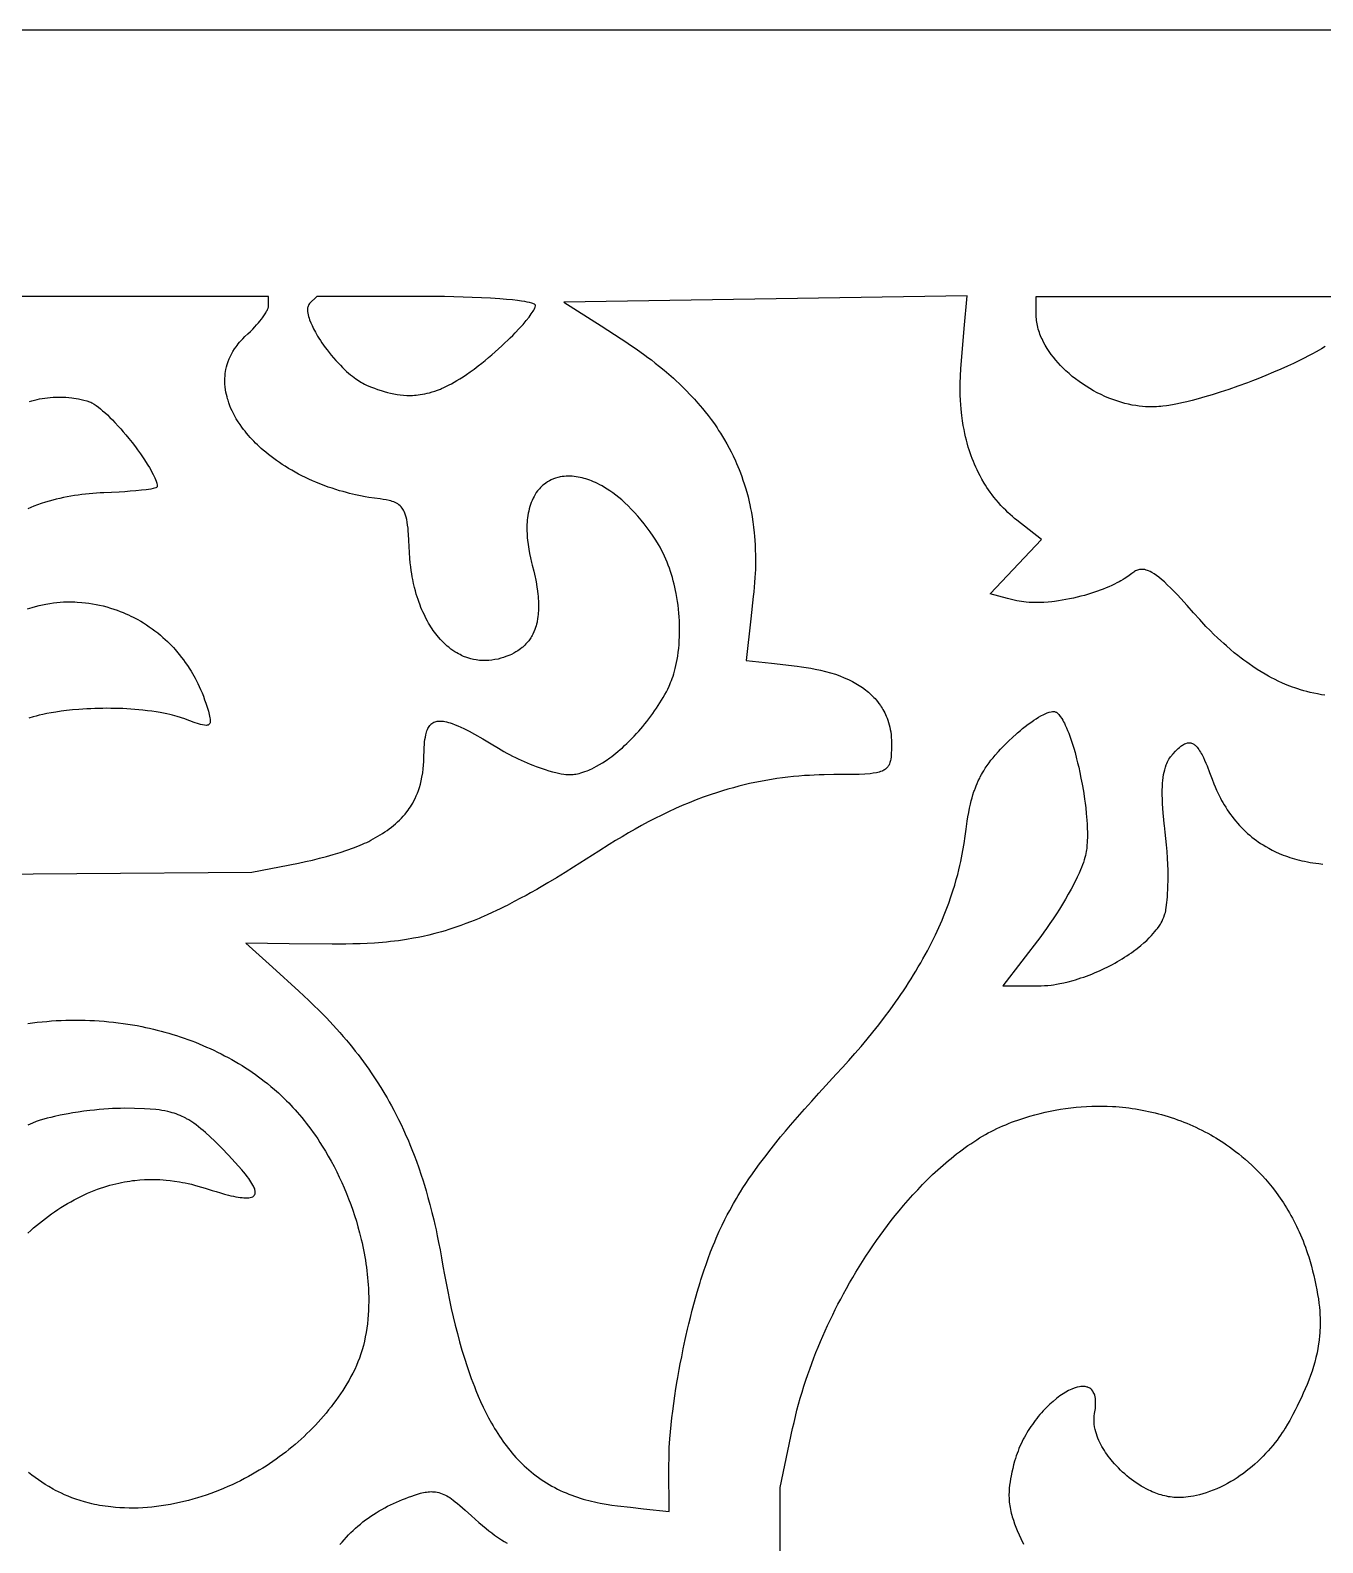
# Model space of a CAD drawing. Extents: x -500 to 500, y -1000 to 1000.
# Drawn here: x 68.2 to 311.3, y 715.4 to 1000 of the extents above; entities that cross this region are included whole.
import ezdxf

# ---------------------------------------------------------------- set-up
doc = ezdxf.new("R2010")
doc.units = 0
doc.layers.add('APS_GEOMETR_', color=18, linetype='CONTINUOUS')

msp = doc.modelspace()

# ---------------------------------------------------------------- linework, layer by layer
at = {"layer": 'APS_GEOMETR_'}
for points in [[(-500, -1000), (500, -1000), (500, 1000), (-500, 1000)], [(120.72, 948.57), (120.59, 948.4), (120.5, 948.23), (120.43, 948.07), (120.38, 947.91), (120.35, 947.76), (120.34, 947.63), (120.33, 947.42), (120.34, 947.1), (120.37, 946.78), (120.43, 946.46), (120.51, 946.14), (120.61, 945.83), (120.71, 945.52), (120.95, 944.92), (121.17, 944.42), (121.45, 943.83), (121.81, 943.17), (122.01, 942.81), (122.23, 942.44), (122.48, 942.04), (122.74, 941.63), (123.02, 941.21), (123.33, 940.77), (123.66, 940.31), (124.01, 939.84), (124.39, 939.36), (124.79, 938.87), (125.23, 938.34), (125.66, 937.85), (126.09, 937.39), (126.5, 936.95), (126.91, 936.55), (127.3, 936.17), (127.69, 935.81), (128.06, 935.48), (128.42, 935.18), (128.77, 934.9), (129.1, 934.65), (129.41, 934.42), (129.71, 934.21), (129.98, 934.03), (130.48, 933.73), (130.75, 933.58), (131.07, 933.42), (131.44, 933.24), (131.87, 933.05), (132.36, 932.84), (132.9, 932.63), (133.51, 932.41), (134.16, 932.19), (134.75, 932.01), (135.35, 931.84), (135.95, 931.69), (136.56, 931.56), (137.17, 931.46), (137.78, 931.37), (138.4, 931.32), (139.01, 931.28), (139.51, 931.28), (140.09, 931.29), (140.42, 931.31), (140.77, 931.34), (141.14, 931.38), (141.53, 931.44), (141.94, 931.5), (142.38, 931.59), (142.82, 931.68), (143.29, 931.8), (143.78, 931.94), (144.28, 932.1), (144.8, 932.28), (145.33, 932.49), (145.54, 932.57), (145.96, 932.76), (146.59, 933.06), (146.98, 933.25), (147.42, 933.49), (147.9, 933.75), (148.42, 934.06), (148.99, 934.41), (149.6, 934.8), (150.25, 935.24), (150.94, 935.72), (151.67, 936.25), (152.43, 936.83), (153.09, 937.34), (153.73, 937.87), (154.37, 938.4), (155, 938.94), (155.62, 939.48), (156.24, 940.04), (156.86, 940.59), (157.46, 941.16), (157.98, 941.65), (158.46, 942.12), (158.93, 942.58), (159.37, 943.03), (160.17, 943.88), (160.87, 944.66), (161.48, 945.38), (162, 946.04), (162.42, 946.61), (162.76, 947.11), (162.9, 947.34), (163.01, 947.55), (163.09, 947.74), (163.15, 947.9), (163.21, 948.13), (163.22, 948.23), (163.2, 948.27), (163.18, 948.31), (163.11, 948.38), (163, 948.45), (162.86, 948.52), (162.7, 948.58), (162.52, 948.64), (162.11, 948.76), (161.66, 948.85), (161.2, 948.93), (160.58, 949.03), (159.8, 949.14), (158.86, 949.25), (157.76, 949.36), (156.5, 949.46), (154.77, 949.57), (153.04, 949.67), (151.31, 949.74), (149.58, 949.8), (147.84, 949.85), (146.11, 949.88), (144.37, 949.9), (142.64, 949.91), (132.35, 949.91), (122.06, 949.91)]]:
    msp.add_lwpolyline(points, close=True, dxfattribs=at)
for points in [[(43.94, 841.08), (109.86, 841.54), (118.65, 843.28), (119.96, 843.56), (121.27, 843.86), (122.58, 844.18), (123.87, 844.53), (125.16, 844.9), (126.45, 845.3), (127.72, 845.73), (128.98, 846.18), (129.82, 846.49), (130.64, 846.82), (131.05, 847), (131.46, 847.18), (131.86, 847.37), (132.25, 847.57), (132.7, 847.82), (133.14, 848.07), (133.58, 848.32), (134.02, 848.59), (134.45, 848.86), (134.87, 849.14), (135.29, 849.43), (135.71, 849.73), (136.11, 850.04), (136.51, 850.36), (136.9, 850.69), (137.27, 851.03), (137.64, 851.38), (138, 851.74), (138.34, 852.11), (138.67, 852.49), (139.04, 852.95), (139.24, 853.22), (139.45, 853.52), (139.67, 853.84), (139.9, 854.2), (140.13, 854.58), (140.35, 855), (140.58, 855.44), (140.79, 855.92), (141.01, 856.42), (141.21, 856.96), (141.39, 857.52), (141.56, 858.12), (141.72, 858.75), (141.85, 859.42), (141.99, 860.25), (142.08, 861.03), (142.15, 861.73), (142.19, 862.38), (142.22, 862.95), (142.23, 863.46), (142.24, 864.27), (142.27, 864.97), (142.31, 865.67), (142.36, 866.11), (142.42, 866.54), (142.49, 866.98), (142.57, 867.42), (142.64, 867.67), (142.71, 867.93), (142.8, 868.18), (142.89, 868.43), (142.99, 868.61), (143.09, 868.79), (143.19, 868.97), (143.31, 869.14), (143.37, 869.23), (143.45, 869.31), (143.55, 869.41), (143.69, 869.53), (143.87, 869.65), (144.09, 869.77), (144.35, 869.88), (144.53, 869.93), (144.72, 869.97), (144.9, 869.99), (145.09, 870.01), (145.36, 870), (145.62, 869.99), (145.89, 869.96), (146.16, 869.92), (146.5, 869.84), (146.84, 869.75), (147.18, 869.65), (147.51, 869.54), (148.07, 869.32), (148.63, 869.09), (149.18, 868.85), (149.73, 868.59), (150.72, 868.09), (151.71, 867.56), (153.29, 866.65), (154.87, 865.72), (156.23, 864.89), (156.75, 864.58), (157.28, 864.28), (157.81, 863.99), (158.34, 863.7), (158.88, 863.43), (159.42, 863.15), (159.97, 862.89), (160.52, 862.63), (161.07, 862.38), (161.62, 862.14), (162.18, 861.91), (162.74, 861.68), (163.31, 861.47), (163.88, 861.26), (164.45, 861.06), (165.02, 860.87), (165.74, 860.65), (166.4, 860.47), (167.02, 860.31), (167.57, 860.19), (168.07, 860.09), (168.52, 860.02), (168.9, 859.97), (169.23, 859.94), (169.33, 859.93), (169.55, 859.93), (169.87, 859.93), (170.29, 859.96), (170.54, 859.99), (170.81, 860.03), (171.11, 860.09), (171.43, 860.16), (171.77, 860.25), (172.13, 860.36), (172.52, 860.49), (172.92, 860.64), (173.22, 860.76), (173.49, 860.88), (173.83, 861.03), (174.23, 861.24), (174.71, 861.49), (175.25, 861.8), (175.84, 862.16), (176.49, 862.59), (177.19, 863.08), (177.55, 863.35), (177.93, 863.64), (178.32, 863.95), (178.72, 864.28), (179.13, 864.63), (179.55, 864.99), (179.98, 865.38), (180.41, 865.79), (180.85, 866.22), (181.3, 866.67), (181.76, 867.15), (182.23, 867.65), (182.63, 868.09), (183.03, 868.55), (183.42, 869.01), (183.81, 869.48), (184.18, 869.95), (184.56, 870.43), (184.92, 870.92), (185.27, 871.41), (185.62, 871.91), (185.96, 872.41), (186.29, 872.92), (186.62, 873.43), (186.93, 873.95), (187.24, 874.47), (187.54, 875), (187.83, 875.53), (188.08, 876), (188.35, 876.58), (188.49, 876.9), (188.64, 877.25), (188.79, 877.63), (188.93, 878.04), (189.08, 878.46), (189.22, 878.92), (189.36, 879.4), (189.5, 879.91), (189.63, 880.44), (189.75, 881), (189.86, 881.59), (189.96, 882.21), (190.06, 882.94), (190.15, 883.67), (190.21, 884.41), (190.27, 885.14), (190.3, 885.88), (190.32, 886.62), (190.33, 887.37), (190.32, 888.11), (190.29, 888.85), (190.25, 889.59), (190.19, 890.33), (190.12, 891.06), (190.03, 891.8), (189.93, 892.53), (189.81, 893.26), (189.68, 893.99), (189.56, 894.59), (189.43, 895.19), (189.29, 895.79), (189.14, 896.39), (188.98, 896.99), (188.8, 897.59), (188.61, 898.18), (188.41, 898.76), (188.2, 899.34), (187.97, 899.92), (187.73, 900.49), (187.48, 901.05), (187.21, 901.61), (186.93, 902.16), (186.64, 902.7), (186.33, 903.23), (185.83, 904.03), (185.32, 904.82), (184.79, 905.59), (184.23, 906.36), (183.66, 907.11), (183.07, 907.84), (182.47, 908.56), (181.84, 909.27), (181.23, 909.91), (180.63, 910.52), (180.04, 911.08), (179.45, 911.61), (178.87, 912.09), (178.31, 912.53), (177.76, 912.94), (177.22, 913.32), (176.71, 913.65), (176.22, 913.96), (175.74, 914.24), (175.29, 914.48), (174.87, 914.7), (174.47, 914.89), (174.11, 915.05), (173.77, 915.19), (173.42, 915.32), (173.07, 915.45), (172.71, 915.56), (172.35, 915.67), (171.98, 915.77), (171.61, 915.85), (171.24, 915.92), (170.86, 915.98), (170.49, 916.03), (170.11, 916.07), (169.74, 916.09), (169.36, 916.09), (168.99, 916.08), (168.62, 916.05), (168.25, 916.01), (167.88, 915.95), (167.65, 915.9), (167.42, 915.84), (166.98, 915.71), (166.57, 915.56), (166.18, 915.39), (165.82, 915.21), (165.48, 915.01), (165.17, 914.8), (164.88, 914.59), (164.62, 914.37), (164.37, 914.16), (164.15, 913.94), (163.96, 913.73), (163.78, 913.53), (163.62, 913.34), (163.37, 913), (163.15, 912.65), (162.94, 912.29), (162.75, 911.92), (162.57, 911.54), (162.42, 911.15), (162.27, 910.76), (162.15, 910.35), (162.03, 909.94), (161.93, 909.53), (161.85, 909.11), (161.78, 908.69), (161.72, 908.27), (161.67, 907.85), (161.64, 907.43), (161.61, 907.01), (161.6, 906.6), (161.6, 906.17), (161.6, 905.75), (161.62, 905.33), (161.64, 904.9), (161.67, 904.48), (161.71, 904.05), (161.81, 903.21), (161.93, 902.37), (162.08, 901.53), (162.26, 900.7), (162.45, 899.87), (162.59, 899.31), (162.87, 898.2), (163.13, 897.09), (163.19, 896.83), (163.31, 896.19), (163.39, 895.74), (163.48, 895.19), (163.57, 894.54), (163.67, 893.8), (163.69, 893.57), (163.73, 893.02), (163.75, 892.62), (163.77, 892.14), (163.78, 891.58), (163.78, 890.94), (163.77, 890.77), (163.74, 890.34), (163.72, 890.04), (163.67, 889.68), (163.61, 889.25), (163.53, 888.77), (163.5, 888.6), (163.4, 888.21), (163.32, 887.93), (163.21, 887.6), (163.07, 887.22), (162.91, 886.78), (162.72, 886.38), (162.59, 886.13), (162.46, 885.9), (162.33, 885.69), (162.2, 885.48), (161.93, 885.11), (161.67, 884.79), (161.42, 884.52), (161.19, 884.29), (160.81, 883.93), (160.69, 883.82), (160.38, 883.58), (160.15, 883.42), (159.87, 883.23), (159.53, 883.02), (159.14, 882.79), (158.67, 882.56), (158.36, 882.42), (158.02, 882.28), (157.62, 882.13), (157.18, 881.97), (156.7, 881.82), (156.16, 881.68), (155.59, 881.56), (155.01, 881.47), (154.43, 881.41), (153.84, 881.38), (153.31, 881.39), (152.98, 881.4), (152.67, 881.43), (152.37, 881.46), (152.08, 881.5), (151.55, 881.6), (151.07, 881.71), (150.65, 881.83), (150.28, 881.96), (149.7, 882.18), (149.28, 882.37), (149.02, 882.5), (148.73, 882.65), (148.41, 882.83), (148.06, 883.04), (147.69, 883.29), (147.3, 883.56), (146.88, 883.9), (146.62, 884.11), (146.34, 884.36), (146.03, 884.65), (145.7, 884.98), (145.34, 885.35), (144.97, 885.77), (144.71, 886.08), (144.46, 886.4), (144.22, 886.72), (143.99, 887.05), (143.76, 887.38), (143.53, 887.72), (143.32, 888.06), (143.11, 888.41), (142.88, 888.82), (142.66, 889.24), (142.45, 889.67), (142.24, 890.1), (142.04, 890.53), (141.85, 890.96), (141.66, 891.4), (141.49, 891.84), (141.25, 892.49), (141.11, 892.91), (140.95, 893.38), (140.79, 893.91), (140.63, 894.5), (140.46, 895.15), (140.28, 895.86), (140.13, 896.64), (140.04, 897.13), (139.94, 897.68), (139.84, 898.31), (139.75, 899), (139.65, 899.76), (139.57, 900.59), (139.49, 901.72), (139.44, 902.85), (139.39, 904), (139.33, 905.15), (139.28, 905.73), (139.23, 906.3), (139.16, 906.87), (139.07, 907.44), (138.98, 907.92), (138.87, 908.36), (138.75, 908.76), (138.63, 909.11), (138.5, 909.42), (138.37, 909.69), (138.24, 909.91), (138.12, 910.09), (137.95, 910.31), (137.75, 910.51), (137.53, 910.69), (137.3, 910.86), (137.06, 911.01), (136.8, 911.14), (136.54, 911.25), (136.28, 911.35), (136, 911.43), (135.71, 911.51), (135.14, 911.63), (134.56, 911.72), (133.98, 911.8), (132.92, 911.95), (131.87, 912.1), (131.16, 912.22), (130.31, 912.39), (129.34, 912.59), (128.8, 912.71), (128.24, 912.85), (127.65, 913.01), (127.02, 913.18), (126.37, 913.36), (125.68, 913.57), (124.97, 913.8), (124.23, 914.05), (123.47, 914.33), (122.67, 914.62), (121.9, 914.93), (121.24, 915.22), (120.58, 915.52), (119.92, 915.83), (119.27, 916.16), (118.62, 916.49), (117.98, 916.84), (117.35, 917.19), (116.72, 917.56), (116.1, 917.94), (115.56, 918.29), (115.03, 918.65), (114.5, 919.02), (113.98, 919.4), (113.47, 919.79), (112.96, 920.18), (112.46, 920.59), (111.97, 921), (111.61, 921.32), (111.26, 921.64), (110.91, 921.97), (110.56, 922.31), (110.22, 922.65), (109.89, 923), (109.56, 923.36), (109.24, 923.71), (108.82, 924.21), (108.57, 924.53), (108.29, 924.9), (107.98, 925.32), (107.65, 925.79), (107.3, 926.31), (106.93, 926.89), (106.66, 927.36), (106.5, 927.66), (106.32, 928.01), (106.13, 928.4), (105.93, 928.84), (105.73, 929.33), (105.53, 929.86), (105.37, 930.36), (105.28, 930.67), (105.18, 931.03), (105.09, 931.43), (104.99, 931.87), (104.91, 932.36), (104.83, 932.9), (104.79, 933.38), (104.77, 933.95), (104.78, 934.48), (104.81, 934.97), (104.85, 935.41), (104.91, 935.8), (104.97, 936.14), (105.09, 936.68), (105.22, 937.13), (105.39, 937.66), (105.57, 938.14), (105.76, 938.57), (105.95, 938.95), (106.13, 939.28), (106.3, 939.57), (106.59, 940.02), (106.88, 940.43), (107.07, 940.69), (107.29, 940.97), (107.55, 941.28), (107.84, 941.61), (108.17, 941.96), (108.54, 942.34), (109.1, 942.85), (109.57, 943.31), (110.01, 943.74), (110.4, 944.16), (110.76, 944.55), (111.09, 944.93), (111.38, 945.28), (111.64, 945.61), (111.86, 945.91), (112.23, 946.43), (112.48, 946.84), (112.64, 947.11), (112.71, 947.25), (112.81, 947.46), (112.9, 947.68), (112.94, 947.79), (112.96, 947.91), (112.98, 948.02), (112.99, 948.14), (113, 948.49), (112.99, 949.91), (2.09, 949.91)], [(311.68, 874.88), (311.08, 874.97), (310.34, 875.1), (309.64, 875.24), (308.97, 875.39), (308.33, 875.55), (307.72, 875.71), (307.14, 875.88), (306.6, 876.06), (306.08, 876.23), (305.6, 876.4), (305.14, 876.58), (304.33, 876.91), (303.63, 877.22), (303.04, 877.48), (302.21, 877.9), (301.69, 878.17), (301.1, 878.48), (300.46, 878.84), (299.75, 879.26), (298.98, 879.73), (298.16, 880.26), (297.44, 880.76), (297, 881.08), (296.49, 881.44), (295.94, 881.86), (295.33, 882.33), (294.67, 882.86), (293.97, 883.45), (293.18, 884.15), (292.68, 884.59), (292.13, 885.1), (291.52, 885.68), (290.85, 886.32), (290.12, 887.04), (289.34, 887.83), (288.16, 889.1), (287.01, 890.39), (285.8, 891.73), (284.59, 893.07), (283.97, 893.73), (283.35, 894.38), (282.71, 895.02), (282.07, 895.66), (281.51, 896.18), (280.98, 896.65), (280.47, 897.06), (280.01, 897.42), (279.57, 897.72), (279.18, 897.96), (278.83, 898.15), (278.53, 898.29), (278.35, 898.36), (278.12, 898.43), (277.85, 898.5), (277.7, 898.52), (277.55, 898.54), (277.38, 898.55), (277.21, 898.55), (277.04, 898.54), (276.86, 898.52), (276.67, 898.48), (276.49, 898.42), (276.29, 898.35), (276.1, 898.25), (275.92, 898.14), (275.74, 898.02), (275.4, 897.77), (274.63, 897.19), (273.94, 896.74), (273.76, 896.62), (273.31, 896.37), (272.99, 896.19), (272.6, 895.99), (272.14, 895.75), (271.61, 895.5), (271.08, 895.27), (270.54, 895.05), (270, 894.84), (269.46, 894.63), (268.91, 894.43), (268.37, 894.24), (267.82, 894.06), (267.26, 893.89), (266.48, 893.66), (265.79, 893.48), (265.09, 893.3), (264.4, 893.15), (263.69, 893), (262.99, 892.86), (262.29, 892.74), (261.58, 892.63), (260.87, 892.52), (260.36, 892.47), (259.68, 892.4), (258.82, 892.34), (257.79, 892.29), (257.22, 892.29), (256.64, 892.31), (256.06, 892.33), (255.49, 892.37), (255.06, 892.43), (254.63, 892.49), (254.2, 892.57), (253.78, 892.66), (252.02, 893.09), (248.77, 893.92), (258.38, 904.14), (253.78, 907.79), (253.35, 908.14), (252.92, 908.51), (252.5, 908.88), (252.08, 909.26), (251.66, 909.66), (251.25, 910.08), (250.76, 910.6), (250.29, 911.11), (249.86, 911.62), (249.46, 912.11), (249.09, 912.59), (248.74, 913.06), (248.43, 913.51), (248.13, 913.95), (247.86, 914.37), (247.62, 914.77), (247.19, 915.5), (246.84, 916.15), (246.55, 916.7), (246.27, 917.29), (246.03, 917.81), (245.8, 918.34), (245.58, 918.87), (245.37, 919.4), (245.17, 919.94), (244.98, 920.48), (244.8, 921.03), (244.63, 921.57), (244.4, 922.38), (244.27, 922.89), (244.13, 923.48), (243.98, 924.13), (243.83, 924.85), (243.69, 925.65), (243.55, 926.52), (243.43, 927.48), (243.36, 928.08), (243.29, 928.76), (243.23, 929.53), (243.18, 930.38), (243.13, 931.31), (243.11, 932.32), (243.11, 933.6), (243.15, 934.88), (243.23, 936.33), (243.33, 937.79), (243.88, 943.89), (244.44, 950), (168.53, 948.86), (175.55, 944.37), (179.32, 941.94), (180.21, 941.36), (181.09, 940.76), (181.97, 940.16), (182.85, 939.56), (183.78, 938.88), (184.36, 938.45), (185.02, 937.95), (185.74, 937.38), (186.53, 936.75), (187.39, 936.04), (188.32, 935.26), (189.15, 934.51), (189.66, 934.04), (190.24, 933.5), (190.88, 932.88), (191.57, 932.19), (192.32, 931.41), (193.12, 930.56), (193.78, 929.82), (194.19, 929.35), (194.64, 928.81), (195.13, 928.2), (195.67, 927.51), (196.25, 926.75), (196.86, 925.91), (197.36, 925.17), (197.67, 924.71), (198.01, 924.18), (198.38, 923.58), (198.78, 922.91), (199.21, 922.16), (199.66, 921.35), (200, 920.69), (200.39, 919.89), (200.82, 918.97), (201.05, 918.46), (201.28, 917.91), (201.52, 917.32), (201.76, 916.71), (202, 916.05), (202.24, 915.36), (202.48, 914.63), (202.72, 913.87), (202.96, 913.07), (203.19, 912.23), (203.41, 911.29), (203.54, 910.7), (203.68, 910.02), (203.83, 909.27), (203.97, 908.42), (204.11, 907.5), (204.25, 906.49), (204.36, 905.43), (204.42, 904.77), (204.47, 904.01), (204.52, 903.16), (204.56, 902.23), (204.59, 901.2), (204.6, 900.08), (204.59, 899.31), (204.57, 898.53), (204.54, 897.76), (204.5, 896.99), (204.43, 896.1), (204.36, 895.21), (204.28, 894.32), (204.19, 893.44), (203.72, 889.22), (202.83, 881.4), (207.62, 880.87), (212.41, 880.32), (213.27, 880.21), (214.13, 880.08), (214.99, 879.94), (215.85, 879.79), (216.8, 879.59), (217.75, 879.35), (218.69, 879.09), (219.62, 878.8), (220.45, 878.49), (221.27, 878.16), (222.07, 877.81), (222.87, 877.42), (223.5, 877.07), (224.13, 876.69), (224.73, 876.29), (225.32, 875.86), (225.59, 875.64), (225.85, 875.42), (226.11, 875.19), (226.36, 874.96), (226.61, 874.72), (226.85, 874.47), (227.09, 874.22), (227.32, 873.97), (227.55, 873.69), (227.82, 873.34), (228.11, 872.92), (228.27, 872.69), (228.42, 872.44), (228.58, 872.17), (228.74, 871.89), (228.9, 871.58), (229.05, 871.26), (229.21, 870.91), (229.35, 870.55), (229.5, 870.16), (229.63, 869.76), (229.75, 869.31), (229.86, 868.86), (229.95, 868.41), (230.03, 867.95), (230.09, 867.44), (230.13, 866.91), (230.16, 866.39), (230.18, 865.87), (230.17, 864.81), (230.13, 863.75), (230.09, 863.28), (230.03, 862.82), (229.99, 862.6), (229.93, 862.39), (229.87, 862.18), (229.8, 861.98), (229.72, 861.78), (229.65, 861.66), (229.57, 861.53), (229.47, 861.39), (229.35, 861.25), (229.21, 861.1), (229.04, 860.95), (228.89, 860.85), (228.73, 860.75), (228.57, 860.67), (228.41, 860.59), (228.14, 860.5), (227.87, 860.41), (227.6, 860.34), (227.33, 860.27), (226.76, 860.17), (226.19, 860.1), (225.14, 860.02), (224.08, 859.97), (222.63, 859.94), (221.19, 859.92), (219.34, 859.92), (217.5, 859.89), (216.58, 859.87), (215.66, 859.84), (214.74, 859.79), (213.82, 859.74), (212.78, 859.66), (211.74, 859.56), (210.7, 859.45), (209.66, 859.32), (208.62, 859.18), (207.59, 859.02), (206.56, 858.84), (205.53, 858.65), (204.5, 858.45), (203.48, 858.23), (202.46, 857.99), (201.44, 857.74), (200.43, 857.47), (199.42, 857.19), (198.42, 856.9), (197.43, 856.58), (196.09, 856.14), (194.76, 855.66), (193.43, 855.16), (192.12, 854.64), (190.82, 854.09), (189.52, 853.52), (188.23, 852.92), (186.96, 852.31), (185.69, 851.68), (184.43, 851.02), (183.18, 850.35), (181.94, 849.67), (180.71, 848.96), (179.49, 848.25), (178.27, 847.52), (177.07, 846.77), (175.13, 845.54), (170.37, 842.49), (168.77, 841.51), (167.17, 840.53), (165.56, 839.56), (163.94, 838.61), (163.45, 838.33), (162.28, 837.67), (161.44, 837.21), (160.42, 836.66), (159.23, 836.02), (157.86, 835.3), (157.47, 835.11), (156.54, 834.65), (155.87, 834.33), (155.06, 833.95), (154.11, 833.52), (153.02, 833.03), (152.62, 832.86), (151.66, 832.47), (150.97, 832.2), (150.13, 831.89), (149.16, 831.53), (148.03, 831.13), (146.92, 830.77), (146.22, 830.55), (145.55, 830.36), (144.28, 830.01), (143.12, 829.72), (142.06, 829.48), (141.11, 829.28), (140.27, 829.12), (138.93, 828.89), (138.19, 828.78), (137.44, 828.68), (136.69, 828.58), (135.93, 828.5), (135.18, 828.42), (134.43, 828.35), (133.68, 828.28), (132.92, 828.23), (131.57, 828.16), (130.22, 828.1), (128.87, 828.06), (127.51, 828.03), (126.41, 828.03), (124.98, 828.03), (116.85, 828.11), (108.71, 828.2), (113.71, 823.69), (118.7, 819.17), (119.65, 818.29), (120.6, 817.41), (121.53, 816.51), (122.46, 815.61), (123.22, 814.84), (123.88, 814.17), (124.53, 813.48), (125.17, 812.79), (125.8, 812.09), (126.43, 811.38), (127.05, 810.67), (127.66, 809.96), (128.26, 809.23), (128.79, 808.58), (129.32, 807.91), (129.83, 807.24), (130.34, 806.57), (130.84, 805.89), (131.34, 805.21), (131.83, 804.53), (132.31, 803.83), (132.83, 803.06), (133.44, 802.13), (134.13, 801.04), (134.5, 800.43), (134.88, 799.79), (135.28, 799.1), (135.69, 798.37), (136.12, 797.6), (136.56, 796.79), (137, 795.93), (137.46, 795.03), (137.92, 794.09), (138.39, 793.1), (138.91, 791.92), (139.23, 791.18), (139.58, 790.34), (139.97, 789.39), (140.38, 788.34), (140.81, 787.18), (141.27, 785.91), (141.73, 784.54), (142, 783.67), (142.31, 782.69), (142.64, 781.59), (142.99, 780.37), (143.36, 779.02), (143.74, 777.55), (144.08, 776.14), (144.28, 775.26), (144.5, 774.25), (144.74, 773.12), (144.99, 771.87), (145.25, 770.49), (145.52, 769), (145.81, 767.41), (146.1, 765.82), (146.4, 764.23), (146.71, 762.64), (147.04, 761.06), (147.38, 759.47), (147.74, 757.9), (148.12, 756.32), (148.52, 754.76), (148.94, 753.2), (149.38, 751.64), (149.85, 750.1), (150.34, 748.56), (150.6, 747.8), (150.87, 747.04), (151.14, 746.28), (151.42, 745.52), (151.71, 744.77), (152.01, 744.02), (152.44, 742.98), (152.89, 741.95), (153.36, 740.92), (153.86, 739.9), (154.39, 738.88), (154.93, 737.89), (155.22, 737.39), (155.51, 736.9), (155.8, 736.42), (156.11, 735.94), (156.42, 735.46), (156.74, 734.99), (157.06, 734.52), (157.39, 734.06), (157.73, 733.61), (158.07, 733.16), (158.43, 732.72), (158.79, 732.29), (159.15, 731.86), (159.53, 731.44), (159.91, 731.03), (160.3, 730.62), (160.7, 730.23), (161.1, 729.84), (161.52, 729.46), (161.94, 729.09), (162.39, 728.71), (162.85, 728.34), (163.32, 727.98), (163.8, 727.63), (164.28, 727.3), (164.78, 726.97), (165.28, 726.65), (165.79, 726.35), (166.3, 726.05), (166.82, 725.77), (167.35, 725.49), (167.88, 725.23), (168.42, 724.98), (168.96, 724.75), (169.5, 724.52), (170.05, 724.31), (170.57, 724.12), (171.1, 723.94), (171.62, 723.77), (172.15, 723.61), (172.69, 723.46), (173.22, 723.32), (173.76, 723.19), (174.3, 723.06), (174.84, 722.95), (175.39, 722.84), (176.48, 722.64), (177.58, 722.48), (178.67, 722.33), (181.09, 722.06), (183.5, 721.79), (188.33, 721.25), (188.32, 729.57), (188.33, 731.65), (188.35, 732.47), (188.38, 733.29), (188.42, 734.11), (188.47, 734.93), (188.59, 736.24), (188.72, 737.55), (188.87, 738.86), (189.02, 740.17), (189.22, 741.59), (189.43, 743), (189.64, 744.42), (189.87, 745.83), (189.97, 746.46), (190.25, 747.98), (190.45, 749.07), (190.71, 750.37), (191.01, 751.9), (191.38, 753.64), (191.5, 754.21), (191.82, 755.59), (192.06, 756.57), (192.35, 757.75), (192.7, 759.12), (193.12, 760.69), (193.64, 762.53), (194.18, 764.36), (194.33, 764.83), (194.69, 765.96), (194.96, 766.76), (195.3, 767.73), (195.69, 768.85), (196.16, 770.13), (196.62, 771.3), (196.92, 772.02), (197.21, 772.71), (197.77, 773.99), (198.32, 775.15), (198.83, 776.19), (199.3, 777.11), (199.74, 777.92), (200.44, 779.19), (201, 780.15), (201.36, 780.74), (201.77, 781.41), (202.24, 782.16), (202.77, 782.97), (203.36, 783.86), (204.02, 784.82), (204.58, 785.61), (205.35, 786.67), (206.33, 787.97), (207.53, 789.53), (208.43, 790.65), (209.33, 791.75), (210.24, 792.85), (211.16, 793.94), (212.49, 795.47), (213.82, 796.98), (215.17, 798.49), (216.52, 799.99), (219.79, 803.53), (220.97, 804.82), (222.15, 806.13), (223.31, 807.45), (224.45, 808.78), (225.58, 810.13), (226.69, 811.49), (227.79, 812.87), (228.86, 814.26), (229.91, 815.67), (230.94, 817.1), (231.44, 817.82), (231.94, 818.54), (232.43, 819.27), (232.92, 820), (233.39, 820.74), (233.86, 821.48), (234.33, 822.22), (234.78, 822.97), (235.23, 823.73), (235.67, 824.48), (236.1, 825.25), (236.52, 826.01), (236.94, 826.78), (237.34, 827.54), (237.72, 828.29), (238.08, 829.03), (238.43, 829.76), (238.77, 830.47), (239.09, 831.17), (239.4, 831.87), (239.69, 832.54), (239.97, 833.21), (240.48, 834.51), (240.95, 835.75), (241.37, 836.93), (241.74, 838.07), (242.08, 839.14), (242.37, 840.16), (242.63, 841.11), (242.86, 842), (243.05, 842.83), (243.22, 843.58), (243.37, 844.28), (243.5, 844.95), (243.62, 845.62), (243.84, 846.97), (244.03, 848.33), (244.21, 849.69), (244.41, 851.16), (244.55, 851.97), (244.7, 852.78), (244.86, 853.59), (245.03, 854.39), (245.18, 854.98), (245.34, 855.57), (245.51, 856.15), (245.7, 856.73), (245.77, 856.95), (245.96, 857.45), (246.1, 857.81), (246.29, 858.23), (246.51, 858.73), (246.77, 859.29), (246.87, 859.48), (247.12, 859.95), (247.31, 860.28), (247.55, 860.67), (247.83, 861.12), (248.17, 861.63), (248.53, 862.13), (248.9, 862.62), (249.28, 863.1), (249.67, 863.57), (250.3, 864.27), (250.7, 864.71), (251.16, 865.19), (251.69, 865.73), (252.28, 866.31), (252.94, 866.93), (253.67, 867.6), (253.89, 867.79), (254.44, 868.25), (254.84, 868.58), (255.32, 868.96), (255.9, 869.39), (256.56, 869.88), (256.98, 870.17), (257.41, 870.44), (257.84, 870.71), (258.28, 870.96), (258.87, 871.26), (259.48, 871.54), (259.85, 871.67), (260.22, 871.77), (260.48, 871.8), (260.74, 871.8), (260.86, 871.78), (260.98, 871.75), (261.1, 871.7), (261.21, 871.65), (261.43, 871.46), (261.64, 871.26), (261.94, 870.89), (262.21, 870.49), (262.39, 870.19), (262.56, 869.89), (262.72, 869.58), (262.88, 869.26), (263.1, 868.75), (263.32, 868.24), (263.53, 867.72), (263.73, 867.19), (263.99, 866.43), (264.24, 865.66), (264.48, 864.88), (264.71, 864.1), (265.01, 862.91), (265.2, 862.16), (265.4, 861.3), (265.61, 860.34), (265.83, 859.27), (266.06, 858.1), (266.28, 856.82), (266.35, 856.38), (266.5, 855.33), (266.6, 854.57), (266.71, 853.66), (266.82, 852.59), (266.93, 851.37), (266.98, 850.6), (267.01, 849.83), (267.03, 849.06), (267.04, 848.29), (267.01, 847.37), (266.95, 846.46), (266.91, 846.02), (266.87, 845.75), (266.82, 845.44), (266.75, 845.1), (266.67, 844.72), (266.56, 844.31), (266.44, 843.87), (266.27, 843.4), (266.1, 842.94), (265.92, 842.48), (265.74, 842.02), (265.46, 841.41), (265.08, 840.6), (264.58, 839.59), (263.97, 838.39), (263.44, 837.44), (262.9, 836.49), (262.35, 835.56), (261.79, 834.63), (261.2, 833.7), (260.6, 832.79), (259.98, 831.88), (259.36, 830.98), (258.85, 830.28), (258.26, 829.49), (254.7, 824.82), (251.14, 820.15), (255.26, 820.15), (256.5, 820.15), (257.11, 820.15), (257.73, 820.16), (258.35, 820.18), (258.97, 820.22), (259.58, 820.26), (260.19, 820.33), (260.67, 820.4), (261.23, 820.49), (261.88, 820.61), (262.62, 820.76), (263.43, 820.96), (264.33, 821.2), (264.8, 821.34), (265.3, 821.5), (265.81, 821.66), (266.35, 821.84), (266.85, 822.02), (267.35, 822.21), (267.85, 822.4), (268.34, 822.61), (268.84, 822.81), (269.33, 823.03), (269.81, 823.25), (270.3, 823.48), (270.78, 823.72), (271.26, 823.96), (271.73, 824.21), (272.2, 824.46), (272.67, 824.73), (273.13, 825), (273.58, 825.27), (274.04, 825.56), (274.48, 825.84), (274.9, 826.12), (275.3, 826.4), (275.69, 826.68), (276.41, 827.22), (277.07, 827.75), (277.66, 828.26), (278.19, 828.74), (278.66, 829.2), (279.07, 829.63), (279.43, 830.02), (279.74, 830.39), (280, 830.71), (280.21, 830.98), (280.51, 831.4), (280.64, 831.61), (280.77, 831.81), (280.91, 832.06), (281.07, 832.36), (281.24, 832.7), (281.4, 833.09), (281.56, 833.53), (281.63, 833.76), (281.7, 834.01), (281.76, 834.28), (281.81, 834.55), (281.86, 834.84), (281.94, 835.44), (281.99, 835.86), (282.04, 836.35), (282.09, 836.92), (282.13, 837.56), (282.16, 838.28), (282.19, 839.08), (282.21, 839.96), (282.21, 840.91), (282.2, 841.94), (282.16, 843.04), (282.11, 844.22), (282.03, 845.48), (281.94, 846.7), (281.82, 847.91), (281.69, 849.12), (281.54, 850.33), (281.49, 850.67), (281.4, 851.48), (281.34, 852.06), (281.28, 852.76), (281.22, 853.57), (281.16, 854.51), (281.14, 855.31), (281.13, 856.12), (281.13, 856.93), (281.15, 857.74), (281.18, 858.29), (281.24, 858.85), (281.3, 859.4), (281.38, 859.95), (281.47, 860.4), (281.58, 860.85), (281.7, 861.3), (281.83, 861.74), (281.95, 862.02), (282.08, 862.31), (282.22, 862.58), (282.37, 862.85), (282.53, 863.07), (282.69, 863.29), (283.15, 863.82), (283.63, 864.35), (283.87, 864.59), (284.12, 864.82), (284.37, 865.05), (284.62, 865.27), (284.78, 865.39), (284.94, 865.5), (285.11, 865.6), (285.28, 865.7), (285.56, 865.81), (285.85, 865.9), (286.01, 865.92), (286.11, 865.92), (286.22, 865.92), (286.35, 865.91), (286.49, 865.89), (286.63, 865.85), (286.79, 865.79), (286.93, 865.71), (287.06, 865.63), (287.19, 865.54), (287.31, 865.44), (287.49, 865.26), (287.66, 865.07), (287.82, 864.88), (287.97, 864.68), (288.14, 864.43), (288.3, 864.17), (288.45, 863.9), (288.6, 863.63), (288.85, 863.13), (289.09, 862.62), (289.32, 862.11), (289.54, 861.59), (290.03, 860.35), (290.5, 859.1), (290.84, 858.18), (291.07, 857.61), (291.35, 856.97), (291.68, 856.26), (292.07, 855.49), (292.29, 855.08), (292.52, 854.66), (292.78, 854.23), (293.05, 853.78), (293.33, 853.33), (293.63, 852.89), (293.94, 852.45), (294.26, 852.02), (294.59, 851.6), (294.93, 851.18), (295.28, 850.77), (295.64, 850.38), (296, 849.99), (296.38, 849.6), (296.77, 849.23), (297.16, 848.87), (297.57, 848.52), (297.98, 848.18), (298.4, 847.85), (298.82, 847.53), (299.19, 847.27), (299.61, 846.98), (300.08, 846.69), (300.59, 846.38), (301.16, 846.06), (301.77, 845.74), (302.43, 845.42), (303.13, 845.11), (303.89, 844.8), (304.29, 844.65), (304.69, 844.5), (305.12, 844.36), (305.55, 844.22), (305.99, 844.09), (306.45, 843.96), (306.92, 843.84), (307.4, 843.72), (307.9, 843.61), (308.41, 843.51), (308.93, 843.41), (309.46, 843.33), (310, 843.25), (310.56, 843.18), (311.35, 843.1)], [(311.78, 940.48), (311.1, 940.07), (310.63, 939.79), (310.06, 939.47), (309.4, 939.11), (308.64, 938.71), (307.79, 938.27), (306.84, 937.8), (305.8, 937.29), (304.66, 936.76), (303.41, 936.21), (302.07, 935.63), (300.63, 935.02), (299.08, 934.4), (298.1, 934.03), (297.15, 933.67), (295.33, 933), (293.62, 932.4), (292.02, 931.87), (290.53, 931.41), (289.15, 931), (287.89, 930.64), (286.74, 930.34), (285.71, 930.09), (284.8, 929.88), (284.01, 929.71), (283.34, 929.57), (282.36, 929.4), (281.89, 929.33), (281.23, 929.24), (280.86, 929.2), (280.45, 929.17), (280.01, 929.14), (279.54, 929.13), (279.04, 929.12), (278.51, 929.13), (277.95, 929.16), (277.37, 929.2), (276.76, 929.27), (276.12, 929.36), (275.46, 929.47), (274.77, 929.61), (274.06, 929.79), (273.32, 930), (272.57, 930.24), (271.82, 930.5), (271.07, 930.79), (270.33, 931.1), (269.61, 931.44), (268.89, 931.79), (268.18, 932.17), (267.48, 932.57), (266.8, 933), (266.12, 933.44), (265.47, 933.9), (264.82, 934.38), (264.2, 934.87), (263.59, 935.39), (263, 935.92), (262.42, 936.47), (261.96, 936.94), (261.51, 937.43), (261.07, 937.94), (260.64, 938.47), (260.23, 939.01), (259.84, 939.56), (259.47, 940.13), (259.12, 940.71), (258.79, 941.3), (258.64, 941.6), (258.5, 941.91), (258.36, 942.21), (258.23, 942.52), (258.11, 942.83), (258, 943.15), (257.9, 943.46), (257.8, 943.78), (257.71, 944.1), (257.64, 944.42), (257.57, 944.74), (257.51, 945.06), (257.47, 945.39), (257.43, 945.71), (257.41, 946.03), (257.39, 946.41), (257.38, 947.34), (257.38, 948.5), (257.39, 949.91), (324.35, 949.91)], [(68, 930.16), (68.47, 930.29), (68.96, 930.41), (69.44, 930.52), (69.93, 930.61), (70.42, 930.7), (70.91, 930.77), (71.4, 930.84), (71.9, 930.89), (72.49, 930.93), (72.86, 930.95), (73.28, 930.96), (73.75, 930.96), (74.27, 930.95), (74.83, 930.93), (75.45, 930.88), (76.02, 930.82), (76.37, 930.77), (76.78, 930.7), (77.22, 930.62), (77.72, 930.52), (78.25, 930.39), (78.83, 930.24), (79.32, 930.08), (79.54, 929.99), (79.75, 929.89), (80.16, 929.65), (80.56, 929.39), (80.98, 929.07), (81.39, 928.75), (81.79, 928.41), (82.18, 928.07), (82.67, 927.61), (83.15, 927.14), (83.62, 926.66), (84.09, 926.18), (84.76, 925.45), (85.18, 924.98), (85.64, 924.44), (86.16, 923.84), (86.72, 923.16), (87.32, 922.4), (87.96, 921.58), (88.36, 921.03), (88.89, 920.28), (89.54, 919.34), (90.3, 918.19), (90.57, 917.75), (90.83, 917.3), (91.07, 916.85), (91.31, 916.39), (91.6, 915.77), (91.85, 915.14), (91.96, 914.77), (92.04, 914.41), (92.07, 914.12), (92.05, 914.06), (92.01, 914), (91.91, 913.94), (91.81, 913.89), (91.32, 913.77), (90.83, 913.66), (89.96, 913.53), (89.08, 913.43), (88.03, 913.33), (86.98, 913.25), (85.94, 913.17), (84.89, 913.1), (83.45, 913.04), (82.02, 912.98), (81.32, 912.95), (80.63, 912.91), (79.93, 912.85), (79.24, 912.79), (78.55, 912.72), (77.86, 912.63), (77.17, 912.54), (76.48, 912.43), (75.79, 912.31), (75.11, 912.19), (74.42, 912.05), (73.74, 911.9), (73.07, 911.74), (72.39, 911.56), (71.72, 911.38), (71.06, 911.18), (70.25, 910.93), (69.52, 910.67), (68.86, 910.42), (68.27, 910.18), (67.74, 909.95)], [(67.63, 891.12), (68.51, 891.4), (69.16, 891.57), (69.82, 891.74), (70.47, 891.89), (71.13, 892.02), (71.84, 892.14), (72.52, 892.24), (73.17, 892.31), (73.8, 892.37), (74.4, 892.41), (74.97, 892.43), (75.52, 892.44), (76.04, 892.43), (76.53, 892.42), (77, 892.4), (77.84, 892.34), (78.57, 892.26), (79.18, 892.19), (79.86, 892.08), (80.54, 891.95), (81.22, 891.82), (81.89, 891.66), (82.6, 891.48), (83.27, 891.28), (83.91, 891.08), (84.52, 890.86), (85.1, 890.65), (85.65, 890.43), (86.16, 890.21), (86.65, 889.99), (87.1, 889.77), (87.53, 889.56), (88.29, 889.15), (88.94, 888.78), (89.48, 888.46), (90.02, 888.11), (90.56, 887.75), (91.08, 887.38), (91.6, 887), (92.14, 886.58), (92.65, 886.16), (93.12, 885.75), (93.57, 885.35), (93.99, 884.96), (94.38, 884.57), (94.75, 884.2), (95.09, 883.84), (95.4, 883.49), (95.7, 883.15), (96.21, 882.53), (96.64, 881.99), (97, 881.52), (97.34, 881.04), (97.74, 880.46), (98.19, 879.77), (98.42, 879.39), (98.67, 878.98), (98.92, 878.54), (99.17, 878.08), (99.43, 877.59), (99.69, 877.06), (99.95, 876.51), (100.22, 875.93), (100.48, 875.32), (100.74, 874.68), (100.97, 874.03), (101.2, 873.38), (101.44, 872.63), (101.67, 871.87), (101.83, 871.24), (101.98, 870.61), (102.01, 870.34), (102.03, 870.06), (102.02, 869.86), (101.99, 869.66), (101.96, 869.57), (101.89, 869.47), (101.85, 869.41), (101.79, 869.36), (101.72, 869.31), (101.64, 869.26), (101.47, 869.22), (101.29, 869.2), (100.92, 869.23), (100.54, 869.29), (100.18, 869.38), (99.82, 869.48), (99.01, 869.76), (98.21, 870.04), (97.03, 870.47), (96.83, 870.55), (96.42, 870.68), (95.79, 870.88), (95.39, 870.99), (94.94, 871.1), (94.43, 871.23), (93.87, 871.35), (93.25, 871.48), (92.58, 871.6), (91.85, 871.73), (91.06, 871.85), (90.22, 871.96), (89.32, 872.06), (88.57, 872.14), (87.83, 872.2), (87.08, 872.26), (86.33, 872.31), (85.58, 872.34), (84.83, 872.37), (84.08, 872.39), (83.32, 872.4), (82.57, 872.41), (81.82, 872.4), (81.07, 872.39), (80.32, 872.36), (79.57, 872.33), (78.82, 872.29), (78.07, 872.25), (77.32, 872.2), (76.12, 872.09), (75, 871.97), (73.96, 871.84), (72.99, 871.7), (72.09, 871.56), (71.27, 871.4), (70.52, 871.25), (69.85, 871.1), (69.25, 870.95), (68.72, 870.81), (67.88, 870.57)], [(67.7, 813.11), (68.59, 813.23), (69.48, 813.33), (70.38, 813.42), (71.27, 813.5), (72.17, 813.57), (73.07, 813.63), (73.97, 813.67), (74.87, 813.7), (75.77, 813.72), (76.67, 813.73), (77.57, 813.72), (78.47, 813.71), (79.37, 813.68), (80.26, 813.63), (81.16, 813.58), (82.06, 813.51), (82.95, 813.43), (83.84, 813.34), (84.73, 813.24), (85.62, 813.12), (86.5, 812.99), (87.38, 812.85), (88.26, 812.69), (89.13, 812.52), (89.87, 812.37), (90.6, 812.21), (91.33, 812.04), (92.06, 811.86), (92.79, 811.67), (93.51, 811.47), (94.24, 811.27), (94.96, 811.05), (95.68, 810.82), (96.4, 810.59), (97.11, 810.34), (97.83, 810.09), (98.54, 809.82), (99.24, 809.55), (99.94, 809.27), (100.64, 808.98), (101.34, 808.67), (102.03, 808.36), (102.71, 808.05), (103.39, 807.72), (104.07, 807.38), (104.74, 807.03), (105.4, 806.68), (106.06, 806.31), (106.72, 805.94), (107.36, 805.56), (108.01, 805.17), (108.64, 804.76), (109.27, 804.35), (109.89, 803.94), (110.51, 803.51), (111.11, 803.07), (111.63, 802.69), (112.19, 802.26), (112.8, 801.78), (113.45, 801.25), (114.14, 800.66), (114.86, 800.02), (115.61, 799.32), (116.38, 798.56), (116.78, 798.16), (117.18, 797.74), (117.59, 797.3), (118, 796.85), (118.41, 796.38), (118.83, 795.89), (119.25, 795.39), (119.68, 794.87), (120.1, 794.33), (120.53, 793.78), (120.96, 793.2), (121.38, 792.61), (121.81, 792), (122.24, 791.37), (122.67, 790.71), (123.1, 790.04), (123.68, 789.1), (124.24, 788.14), (124.78, 787.17), (125.31, 786.19), (125.81, 785.19), (126.3, 784.19), (126.77, 783.18), (127.22, 782.16), (127.65, 781.13), (128.06, 780.09), (128.45, 779.04), (128.83, 777.99), (129.18, 776.94), (129.51, 775.87), (129.82, 774.81), (130.11, 773.73), (130.43, 772.45), (130.58, 771.8), (130.72, 771.15), (130.86, 770.5), (130.99, 769.85), (131.11, 769.19), (131.22, 768.54), (131.32, 767.88), (131.41, 767.22), (131.5, 766.56), (131.57, 765.9), (131.64, 765.24), (131.7, 764.58), (131.74, 763.92), (131.78, 763.26), (131.82, 762.43), (131.83, 761.6), (131.84, 760.77), (131.82, 759.93), (131.79, 759.1), (131.74, 758.27), (131.68, 757.43), (131.59, 756.6), (131.48, 755.77), (131.35, 754.95), (131.2, 754.13), (131.03, 753.32), (130.83, 752.51), (130.61, 751.71), (130.37, 750.92), (130.1, 750.14), (129.82, 749.42), (129.53, 748.71), (129.2, 748.01), (128.86, 747.32), (128.5, 746.64), (128.13, 745.97), (127.74, 745.31), (127.34, 744.65), (126.94, 744.02), (126.53, 743.39), (126.1, 742.78), (125.67, 742.17), (125.22, 741.56), (124.77, 740.97), (124.3, 740.37), (123.82, 739.79), (123.34, 739.22), (122.84, 738.65), (122.34, 738.09), (121.82, 737.53), (121.3, 736.99), (120.76, 736.45), (120.22, 735.92), (119.67, 735.4), (119.12, 734.89), (118.55, 734.38), (117.98, 733.88), (117.4, 733.4), (116.81, 732.92), (116.22, 732.45), (115.62, 731.99), (115.01, 731.54), (114.4, 731.09), (113.78, 730.66), (113.16, 730.24), (112.53, 729.82), (111.9, 729.42), (111.26, 729.03), (110.62, 728.64), (109.97, 728.27), (109.22, 727.85), (108.47, 727.45), (107.7, 727.05), (106.92, 726.67), (106.14, 726.3), (105.35, 725.95), (104.55, 725.6), (103.74, 725.27), (102.93, 724.95), (102.11, 724.65), (101.28, 724.36), (100.45, 724.08), (99.62, 723.82), (98.78, 723.57), (97.93, 723.34), (97.08, 723.13), (96.23, 722.93), (95.38, 722.75), (94.52, 722.58), (93.66, 722.43), (92.8, 722.3), (91.94, 722.19), (91.07, 722.1), (90.21, 722.02), (89.35, 721.96), (88.49, 721.92), (87.62, 721.9), (86.76, 721.9), (85.91, 721.93), (85.05, 721.97), (84.2, 722.03), (83.35, 722.11), (82.8, 722.18), (82.26, 722.25), (81.74, 722.33), (81.22, 722.42), (80.72, 722.51), (80.23, 722.61), (79.76, 722.72), (79.29, 722.83), (78.4, 723.06), (77.55, 723.31), (76.75, 723.57), (76, 723.85), (75.3, 724.13), (74.64, 724.41), (74.02, 724.69), (73.46, 724.96), (72.94, 725.23), (72.46, 725.49), (71.65, 725.96), (70.99, 726.37), (70.35, 726.78), (69.71, 727.22), (69.09, 727.66), (68.47, 728.12), (67.86, 728.6)], [(67.72, 773.66), (68.26, 774.16), (68.8, 774.63), (69.34, 775.09), (69.9, 775.54), (70.45, 775.98), (71.02, 776.42), (71.59, 776.85), (72.17, 777.27), (72.76, 777.67), (73.35, 778.07), (73.95, 778.46), (74.56, 778.84), (75.17, 779.21), (75.79, 779.56), (76.41, 779.91), (77.04, 780.24), (77.68, 780.56), (78.31, 780.86), (78.95, 781.15), (79.57, 781.42), (80.19, 781.66), (80.8, 781.9), (81.4, 782.11), (81.99, 782.31), (82.57, 782.49), (83.15, 782.66), (83.71, 782.81), (84.27, 782.95), (84.82, 783.07), (85.35, 783.19), (85.88, 783.29), (86.39, 783.38), (86.89, 783.45), (87.38, 783.52), (87.86, 783.58), (88.78, 783.67), (89.65, 783.72), (90.47, 783.75), (91.23, 783.75), (91.93, 783.74), (92.57, 783.71), (93.14, 783.67), (93.75, 783.62), (94.48, 783.55), (95.32, 783.44), (96.26, 783.29), (96.78, 783.19), (97.31, 783.09), (97.88, 782.96), (98.47, 782.83), (99.08, 782.67), (99.72, 782.5), (100.39, 782.31), (101.07, 782.1), (102.39, 781.68), (103.16, 781.45), (103.93, 781.22), (104.7, 781), (105.48, 780.79), (105.93, 780.69), (106.39, 780.59), (106.84, 780.5), (107.3, 780.41), (107.66, 780.36), (108.01, 780.32), (108.37, 780.29), (108.73, 780.27), (108.92, 780.27), (109.12, 780.28), (109.31, 780.29), (109.51, 780.32), (109.78, 780.39), (110.03, 780.5), (110.19, 780.6), (110.25, 780.66), (110.32, 780.73), (110.38, 780.84), (110.43, 780.94), (110.48, 781.1), (110.5, 781.22), (110.5, 781.27), (110.49, 781.42), (110.46, 781.58), (110.43, 781.73), (110.4, 781.89), (110.33, 782.08), (110.25, 782.27), (110.16, 782.46), (110.07, 782.64), (109.88, 782.96), (109.69, 783.28), (109.48, 783.59), (109.27, 783.9), (108.96, 784.32), (108.64, 784.74), (108.31, 785.15), (107.97, 785.55), (107.36, 786.25), (106.73, 786.94), (106.11, 787.62), (105.47, 788.3), (104.18, 789.61), (102.88, 790.92), (102, 791.75), (101.11, 792.57), (100.68, 792.94), (100.25, 793.3), (99.8, 793.66), (99.36, 794.02), (98.94, 794.32), (98.57, 794.57), (97.98, 794.95), (97.59, 795.18), (97.43, 795.27), (97.08, 795.44), (96.72, 795.61), (96.37, 795.78), (96, 795.93), (95.63, 796.07), (95.26, 796.2), (94.89, 796.31), (94.51, 796.42), (94.07, 796.52), (93.51, 796.63), (92.95, 796.73), (92.39, 796.82), (91.82, 796.9), (90.73, 796.99), (89.64, 797.06), (87.79, 797.11), (85.93, 797.13), (85.17, 797.12), (84.41, 797.1), (83.65, 797.07), (82.9, 797.03), (82.02, 796.97), (81.14, 796.89), (80.27, 796.81), (79.4, 796.72), (78.23, 796.57), (77.15, 796.41), (76.18, 796.26), (75.29, 796.11), (73.82, 795.83), (72.72, 795.6), (72.04, 795.43), (71.37, 795.26), (70.7, 795.07), (70.03, 794.88), (69.31, 794.63), (68.6, 794.36), (67.7, 793.99)], [(209.26, 646.1), (209.26, 725.77), (211.59, 736.86), (211.85, 738.01), (212.12, 739.16), (212.4, 740.31), (212.71, 741.45), (213.02, 742.59), (213.35, 743.72), (213.7, 744.85), (214.07, 745.97), (214.42, 747.02), (214.79, 748.07), (215.17, 749.11), (215.56, 750.15), (215.97, 751.18), (216.38, 752.21), (216.81, 753.23), (217.25, 754.25), (217.7, 755.27), (218.16, 756.28), (218.63, 757.28), (219.12, 758.28), (219.61, 759.27), (220.11, 760.26), (220.63, 761.24), (221.15, 762.22), (221.72, 763.25), (222.3, 764.27), (222.89, 765.29), (223.49, 766.31), (224.1, 767.31), (224.73, 768.31), (225.37, 769.3), (226.02, 770.29), (226.68, 771.26), (227.35, 772.23), (228.03, 773.19), (228.73, 774.14), (229.43, 775.08), (230.15, 776.02), (230.88, 776.94), (231.63, 777.85), (232.47, 778.86), (233.34, 779.86), (234.22, 780.85), (235.12, 781.82), (236.03, 782.78), (236.97, 783.73), (237.92, 784.65), (238.89, 785.55), (239.88, 786.44), (240.38, 786.87), (240.89, 787.3), (241.4, 787.72), (241.91, 788.13), (242.43, 788.54), (242.96, 788.94), (243.49, 789.34), (244.02, 789.73), (244.56, 790.11), (245.1, 790.48), (245.65, 790.84), (246.21, 791.2), (246.76, 791.55), (247.33, 791.89), (247.85, 792.19), (248.38, 792.49), (248.91, 792.77), (249.45, 793.05), (250, 793.31), (250.55, 793.56), (251.1, 793.81), (251.66, 794.05), (252.22, 794.28), (252.78, 794.5), (253.35, 794.71), (253.92, 794.91), (254.5, 795.11), (255.07, 795.3), (256.23, 795.65), (257.17, 795.92), (258.12, 796.17), (259.07, 796.4), (260.03, 796.61), (261, 796.79), (261.97, 796.96), (262.94, 797.11), (263.92, 797.24), (264.9, 797.35), (265.88, 797.43), (266.86, 797.5), (267.84, 797.54), (268.82, 797.56), (269.8, 797.56), (270.78, 797.54), (271.76, 797.5), (272.38, 797.46), (273, 797.41), (273.62, 797.35), (274.24, 797.28), (274.86, 797.21), (275.48, 797.12), (276.09, 797.03), (276.71, 796.92), (277.33, 796.81), (277.94, 796.69), (278.56, 796.56), (279.17, 796.42), (279.78, 796.27), (280.39, 796.11), (281, 795.95), (281.6, 795.78), (282.2, 795.59), (282.8, 795.4), (283.39, 795.2), (283.99, 794.99), (284.58, 794.78), (285.16, 794.55), (285.74, 794.32), (286.32, 794.07), (286.89, 793.82), (287.46, 793.56), (288.02, 793.29), (288.58, 793.02), (289.14, 792.73), (289.69, 792.44), (290.23, 792.14), (290.77, 791.83), (291.21, 791.57), (291.68, 791.28), (292.17, 790.97), (292.68, 790.63), (293.21, 790.27), (293.76, 789.89), (294.33, 789.47), (294.91, 789.03), (295.51, 788.57), (296.11, 788.07), (296.73, 787.55), (297.35, 787), (297.98, 786.42), (298.62, 785.81), (299.25, 785.17), (299.89, 784.5), (300.52, 783.79), (301.15, 783.06), (301.78, 782.29), (302.4, 781.49), (303.01, 780.66), (303.61, 779.79), (303.91, 779.35), (304.2, 778.89), (304.49, 778.43), (304.77, 777.96), (305.05, 777.48), (305.33, 776.99), (305.61, 776.49), (305.87, 775.98), (306.14, 775.47), (306.4, 774.94), (306.65, 774.4), (306.9, 773.86), (307.14, 773.31), (307.38, 772.74), (307.61, 772.17), (307.83, 771.59), (308.05, 771), (308.26, 770.4), (308.46, 769.79), (308.66, 769.17), (308.92, 768.29), (309.17, 767.42), (309.4, 766.54), (309.62, 765.66), (309.83, 764.77), (310.02, 763.88), (310.2, 762.98), (310.35, 762.09), (310.48, 761.28), (310.58, 760.49), (310.67, 759.74), (310.73, 759.02), (310.77, 758.33), (310.8, 757.66), (310.82, 757.03), (310.82, 756.44), (310.81, 755.87), (310.79, 755.34), (310.76, 754.84), (310.72, 754.37), (310.64, 753.53), (310.54, 752.83), (310.4, 751.96), (310.23, 751.09), (310.03, 750.23), (309.81, 749.37), (309.56, 748.52), (309.29, 747.67), (309, 746.83), (308.68, 746), (308.36, 745.17), (308.01, 744.34), (307.65, 743.53), (307.28, 742.71), (306.89, 741.91), (306.5, 741.11), (306.1, 740.32), (305.69, 739.53), (305.42, 739.02), (305.09, 738.41), (304.7, 737.72), (304.24, 736.95), (303.98, 736.53), (303.7, 736.1), (303.39, 735.65), (303.06, 735.19), (302.71, 734.71), (302.33, 734.22), (301.92, 733.71), (301.49, 733.2), (301.03, 732.67), (300.56, 732.16), (300.07, 731.65), (299.58, 731.15), (299.07, 730.67), (298.55, 730.19), (298.02, 729.73), (297.48, 729.28), (296.93, 728.85), (296.37, 728.42), (295.8, 728.02), (295.22, 727.62), (294.63, 727.25), (294.03, 726.89), (293.42, 726.54), (292.81, 726.21), (292.08, 725.86), (291.38, 725.53), (290.69, 725.25), (290.02, 725), (289.37, 724.78), (288.74, 724.59), (288.14, 724.42), (287.56, 724.29), (287.01, 724.17), (286.49, 724.08), (286, 724.01), (285.53, 723.96), (285.1, 723.92), (284.7, 723.9), (284.34, 723.89), (284, 723.89), (283.66, 723.9), (283.31, 723.92), (282.96, 723.95), (282.61, 724), (282.27, 724.05), (281.92, 724.12), (281.58, 724.2), (281.24, 724.28), (280.9, 724.38), (280.56, 724.48), (280.22, 724.6), (279.89, 724.72), (279.57, 724.85), (279.24, 724.98), (278.92, 725.13), (278.61, 725.28), (278.12, 725.52), (277.64, 725.78), (277.17, 726.06), (276.7, 726.34), (276.24, 726.64), (275.79, 726.95), (275.35, 727.28), (274.91, 727.61), (274.48, 727.96), (274.07, 728.32), (273.66, 728.68), (273.26, 729.06), (272.87, 729.45), (272.49, 729.84), (272.12, 730.25), (271.77, 730.66), (271.49, 730.99), (271.23, 731.33), (270.96, 731.68), (270.71, 732.03), (270.46, 732.39), (270.23, 732.75), (270, 733.12), (269.78, 733.49), (269.57, 733.88), (269.38, 734.26), (269.19, 734.65), (269.02, 735.05), (268.87, 735.45), (268.73, 735.86), (268.6, 736.27), (268.5, 736.68), (268.44, 736.95), (268.39, 737.2), (268.33, 737.67), (268.29, 738.11), (268.28, 738.51), (268.29, 738.87), (268.32, 739.19), (268.38, 739.69), (268.53, 740.64), (268.56, 740.96), (268.58, 741.27), (268.59, 741.59), (268.59, 741.91), (268.57, 742.22), (268.53, 742.53), (268.47, 742.84), (268.41, 743.14), (268.34, 743.35), (268.25, 743.54), (268.15, 743.74), (268.04, 743.92), (267.86, 744.14), (267.67, 744.32), (267.5, 744.45), (267.35, 744.55), (267.21, 744.61), (267.1, 744.66), (266.99, 744.69), (266.8, 744.74), (266.6, 744.77), (266.41, 744.79), (266.21, 744.81), (265.83, 744.78), (265.52, 744.74), (265.09, 744.65), (264.55, 744.47), (264.11, 744.3), (263.51, 744.03), (262.95, 743.71), (262.48, 743.43), (261.86, 743.01), (261.2, 742.51), (260.57, 741.98), (259.95, 741.43), (259.35, 740.86), (259.03, 740.53), (258.72, 740.19), (258.41, 739.84), (258.1, 739.49), (257.8, 739.13), (257.51, 738.77), (257.22, 738.41), (256.94, 738.04), (256.68, 737.66), (256.41, 737.27), (256.16, 736.88), (255.91, 736.49), (255.67, 736.09), (255.43, 735.68), (255.2, 735.28), (254.98, 734.87), (254.76, 734.43), (254.55, 733.99), (254.35, 733.54), (254.16, 733.09), (253.98, 732.63), (253.8, 732.18), (253.64, 731.72), (253.49, 731.25), (253.33, 730.71), (253.15, 730.04), (252.98, 729.36), (252.82, 728.68), (252.67, 728), (252.57, 727.42), (252.48, 726.83), (252.4, 726.24), (252.33, 725.65), (252.29, 725), (252.28, 724.35), (252.3, 723.7), (252.34, 723.04), (252.38, 722.69), (252.43, 722.34), (252.49, 721.99), (252.56, 721.64), (252.63, 721.29), (252.72, 720.94), (252.8, 720.6), (252.9, 720.25), (253.12, 719.61), (253.35, 718.96), (253.59, 718.32), (253.85, 717.69), (254.2, 716.9), (254.52, 716.21), (255.04, 715.14)], [(126.43, 715.04), (126.82, 715.5), (127.22, 715.96), (127.63, 716.41), (128.05, 716.85), (128.48, 717.28), (128.92, 717.71), (129.36, 718.12), (129.81, 718.52), (130.28, 718.91), (130.75, 719.3), (131.23, 719.67), (131.72, 720.03), (132.22, 720.38), (132.73, 720.72), (133.25, 721.04), (133.78, 721.36), (134.31, 721.66), (134.85, 721.96), (135.4, 722.24), (135.95, 722.52), (136.5, 722.78), (137.06, 723.03), (137.63, 723.28), (138.2, 723.51), (138.77, 723.74), (139.34, 723.95), (139.92, 724.16), (140.46, 724.35), (141.02, 724.53), (141.58, 724.69), (141.86, 724.76), (142.14, 724.82), (142.43, 724.88), (142.71, 724.92), (143, 724.96), (143.28, 724.98), (143.57, 725), (143.85, 724.99), (144.14, 724.98), (144.42, 724.95), (144.74, 724.89), (145.06, 724.82), (145.37, 724.72), (145.68, 724.61), (145.98, 724.49), (146.27, 724.35), (146.56, 724.19), (146.84, 724.03), (147.1, 723.87), (147.4, 723.66), (147.74, 723.41), (148.12, 723.11), (148.54, 722.78), (148.99, 722.39), (149.48, 721.97), (150.01, 721.5), (151.17, 720.43), (151.85, 719.82), (152.54, 719.22), (153.23, 718.63), (153.93, 718.05), (154.45, 717.63), (154.98, 717.23), (155.52, 716.83), (156.06, 716.44), (156.82, 715.93), (157.3, 715.62), (157.86, 715.28)]]:
    msp.add_lwpolyline(points, dxfattribs=at)

doc.saveas('drawing.dxf')
